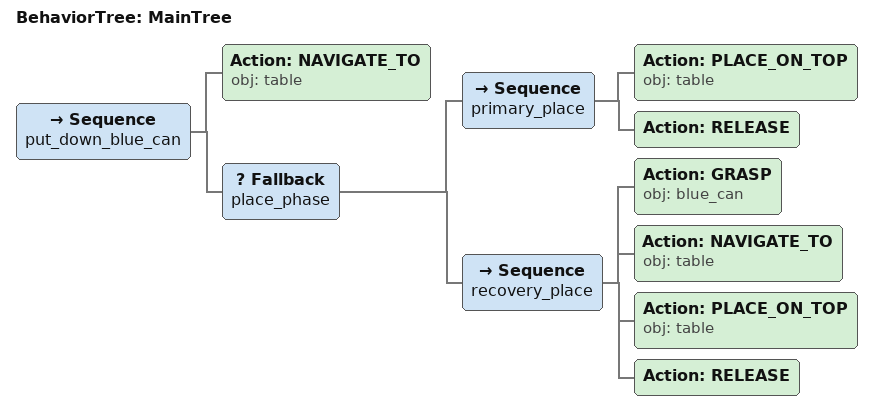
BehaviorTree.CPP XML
<root main_tree_to_execute="MainTree">
  <BehaviorTree ID="MainTree">
    <Sequence name="put_down_blue_can">
      <!-- Approach: Move to placement location on table (center, between gray_cup and red_can) -->
      <Action ID="NAVIGATE_TO" obj="table"/>

      <!-- Place blue_can on table with fallback for recovery -->
      <Fallback name="place_phase">
        <Sequence name="primary_place">
          <Action ID="PLACE_ON_TOP" obj="table"/>
          <Action ID="RELEASE"/>
        </Sequence>
        <Sequence name="recovery_place">
          <!-- If placement fails (e.g., can tips or rolls), re-grasp and retry -->
          <Action ID="GRASP" obj="blue_can"/>
          <Action ID="NAVIGATE_TO" obj="table"/>
          <Action ID="PLACE_ON_TOP" obj="table"/>
          <Action ID="RELEASE"/>
        </Sequence>
      </Fallback>
    </Sequence>
  </BehaviorTree>
</root>
